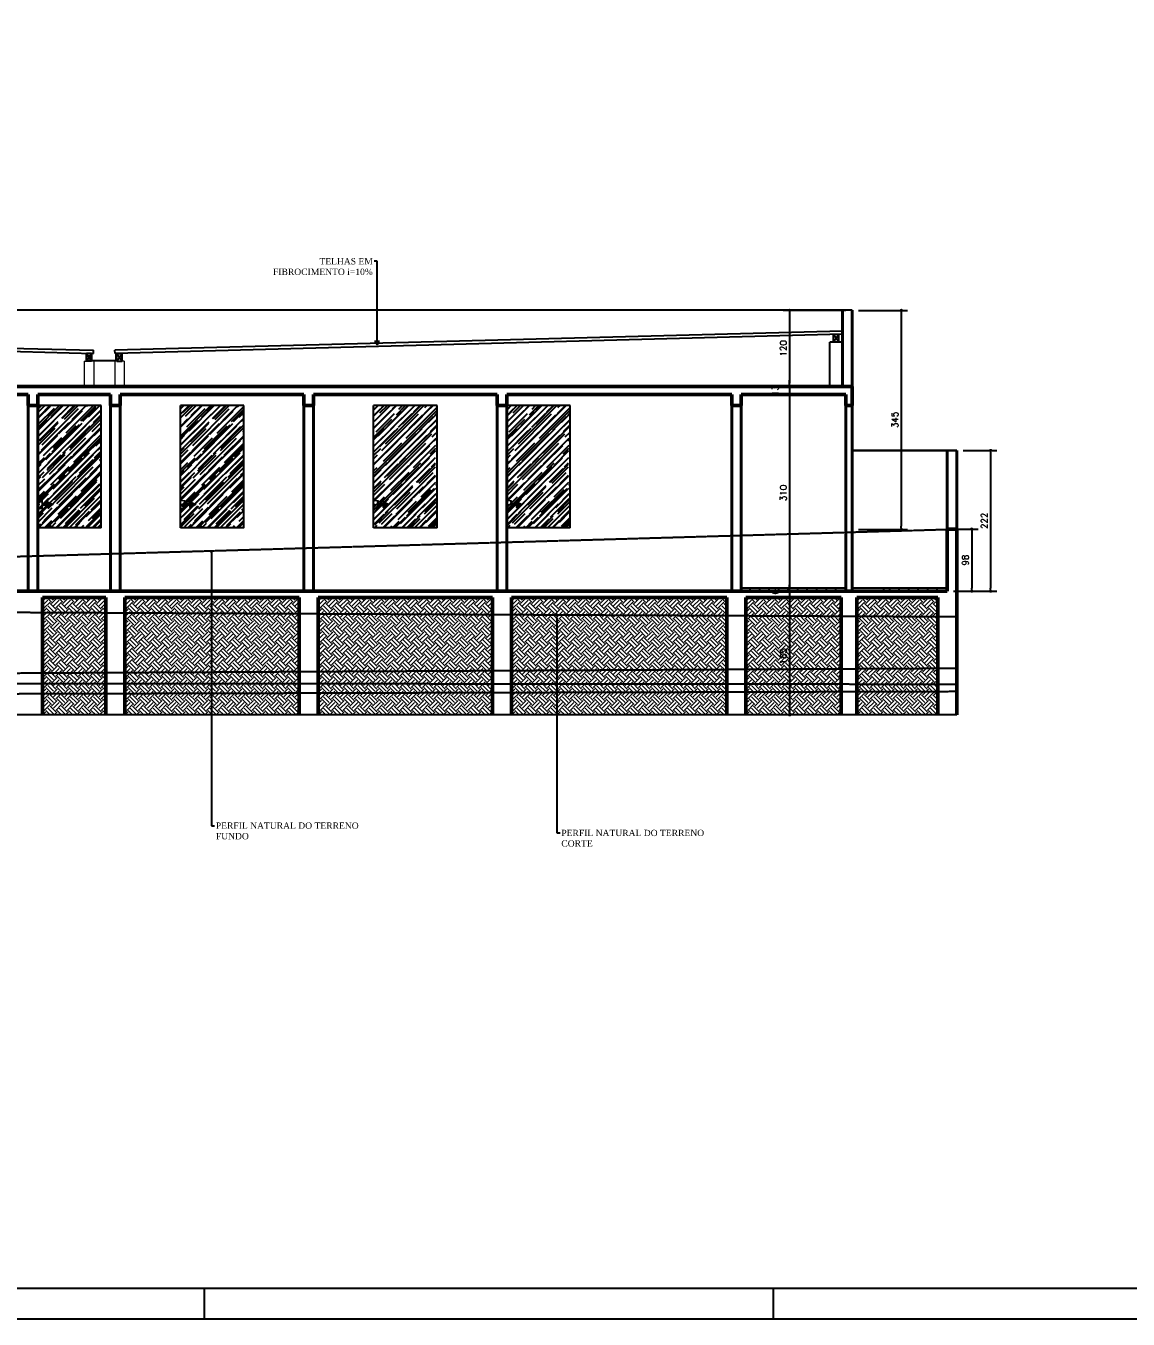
# Model space of a CAD drawing. Header units: inches. Extents: x 580771 to 691655, y 7719261 to 7829530.
# Drawn here: x 687650 to 689389, y 7724421 to 7726461 of the extents above; entities that cross this region are included whole.
import ezdxf
from ezdxf import colors
from ezdxf.entities.mleader import LeaderData, LeaderLine
from ezdxf.math import Vec2, Vec3

# ---------------------------------------------------------------- set-up
doc = ezdxf.new("R2010")
doc.units = ezdxf.units.IN
doc.header["$MEASUREMENT"] = 0
doc.header["$PDMODE"] = 2
doc.linetypes.add('HIDDEN', pattern=[0.375, 0.25, -0.125])
for name, color, linetype, lineweight in [('COTAS', 7, 'Continuous', 0), ('Fachadas - Varanda', 3, 'Continuous', 30), ('Hachura', 1, 'Continuous', 9), ('Parede Baixa', 5, 'Continuous', 50), ('Parede Corte', 4, 'Continuous', 40), ('Perfil Natural-1', 241, 'HIDDEN', 25), ('Perfil Natural-2', 40, 'HIDDEN', 25), ('Perfil Natural-4', 150, 'HIDDEN', 25), ('Pilares Sub-solo', 7, 'Continuous', 70), ('Pisos Externos', 15, 'Continuous', 9), ('Portas - Janelas', 2, 'Continuous', 20)]:
    doc.layers.add(name, color=color, linetype=linetype, lineweight=lineweight)
for name, color, linetype in [('Fechamento Varanda', 3, 'Continuous'), ('Grama', 84, 'Continuous'), ('NIVEL', 2, 'Continuous'), ('P02', 2, 'Continuous'), ('Piso', 55, 'Continuous'), ('Piso Lay-out', 19, 'Continuous'), ('Portas-Cotas', 2, 'Continuous'), ('Projeção Janela - Viga', 1, 'HIDDEN'), ('Projeção perfil', 74, 'HIDDEN')]:
    doc.layers.add(name, color=color, linetype=linetype)
doc.styles.add('R80E50', font='romans.shx', dxfattribs={"height": 10})
doc.styles.add('Valéria', font='romantic.ttf', dxfattribs={"height": 10})
doc.dimstyles.new('ARQ50', dxfattribs={"dimscale": 50, "dimtxt": 10, "dimasz": 0.1, "dimexe": 0.2, "dimexo": 0.2, "dimgap": 0.1, "dimtad": 1, "dimdec": 0, "dimzin": 12, "dimdsep": 46, "dimtxsty": 'R80E50', "dimblk1": 'DOT', "dimblk2": 'DOT', "dimsah": 1, "dimcen": 0.4, "dimclrd": 15, "dimclre": 15, "dimclrt": 3, "dimadec": 0, "dimazin": 0, "dimtfac": 1, "dimtdec": 0, "dimtmove": 2, "dimatfit": 3, "dimldrblk": 'DOT', "dimfxl": 0.2, "dimtolj": 1, "dimtzin": 12, "dimarcsym": 0})

# ---------------------------------------------------------------- blocks, each defined once
blk = doc.blocks.new('A0')
at = {"color": 0}
blk.add_lwpolyline([(2.5, 1), (2.5, 83.1), (117.9, 83.1), (117.9, 1)], close=True, dxfattribs=at)
at = {"layer": 'P02'}
blk.add_lwpolyline([(0, 0), (0, 84.1), (118.9, 84.1), (118.9, 0)], close=True, dxfattribs=at)
for points in [[(44.9, 1), (44.9, 0)], [(63.4, 1), (63.4, 0)]]:
    blk.add_lwpolyline(points, dxfattribs=at)
blk = doc.blocks.new('_DOT')
at = {"color": 0, "linetype": 'ByBlock'}
blk.add_line((-0.5, 0), (-1, 0), dxfattribs=at)
at = {"color": 0, "linetype": 'ByBlock', "const_width": 0.5}
blk.add_lwpolyline([(-0.25, 0, 1), (0.25, 0, 1)], format="xyb", close=True, dxfattribs=at)
blk = doc.blocks.new('*D234')
at = {"layer": 'Defpoints', "color": 0, "transparency": 16777216}
for p in [(689118.7, 7725791.6), (689118.7, 7725569.6), (689172.1, 7725569.6)]:
    blk.add_point(p, dxfattribs=at)
at = {"layer": 'NIVEL', "color": 15, "lineweight": -2, "transparency": 16777216}
for p, q in [((689128.7, 7725791.6), (689182.1, 7725791.6)), ((689172.1, 7725786.6), (689172.1, 7725574.6)), ((689128.7, 7725569.6), (689182.1, 7725569.6))]:
    blk.add_line(p, q, dxfattribs=at)
at = {"layer": 'NIVEL', "color": 15, "lineweight": -2, "transparency": 16777216, "xscale": 5, "yscale": 5, "zscale": 5}
for p, rotation in [((689172.1, 7725791.6), 90), ((689172.1, 7725569.6), 270)]:
    blk.add_blockref('_DOT', p, dxfattribs=dict(at, rotation=rotation))
at = {"layer": 'NIVEL', "color": 3, "transparency": 16777216, "insert": (689162.1, 7725680.6), "char_height": 10, "attachment_point": 5, "rotation": 90, "style": 'R80E50'}
blk.add_mtext('\\A1;222', dxfattribs=at)
blk = doc.blocks.new('*D235')
at = {"layer": 'Defpoints', "color": 0, "transparency": 16777216}
for p in [(689103.7, 7725667.6), (689103.7, 7725569.6), (689142.4, 7725569.6)]:
    blk.add_point(p, dxfattribs=at)
at = {"layer": 'NIVEL', "color": 15, "lineweight": -2, "transparency": 16777216}
for p, q in [((689113.7, 7725667.6), (689152.4, 7725667.6)), ((689142.4, 7725662.6), (689142.4, 7725574.6)), ((689113.7, 7725569.6), (689152.4, 7725569.6))]:
    blk.add_line(p, q, dxfattribs=at)
at = {"layer": 'NIVEL', "color": 15, "lineweight": -2, "transparency": 16777216, "xscale": 5, "yscale": 5, "zscale": 5}
for p, rotation in [((689142.4, 7725667.6), 90), ((689142.4, 7725569.6), 270)]:
    blk.add_blockref('_DOT', p, dxfattribs=dict(at, rotation=rotation))
at = {"layer": 'NIVEL', "color": 3, "transparency": 16777216, "insert": (689132.4, 7725618.6), "char_height": 10, "attachment_point": 5, "rotation": 90, "style": 'R80E50'}
blk.add_mtext('\\A1;98', dxfattribs=at)
blk = doc.blocks.new('*D239')
at = {"layer": 'Defpoints', "color": 0, "transparency": 16777216}
for p in [(688953.7, 7726012.6), (688953.7, 7725667.2), (689031.2, 7725667.2)]:
    blk.add_point(p, dxfattribs=at)
at = {"layer": 'NIVEL', "color": 15, "lineweight": -2, "transparency": 16777216}
for p, q in [((688963.7, 7726012.6), (689041.2, 7726012.6)), ((689031.2, 7726007.6), (689031.2, 7725672.2)), ((688963.7, 7725667.2), (689041.2, 7725667.2))]:
    blk.add_line(p, q, dxfattribs=at)
at = {"layer": 'NIVEL', "color": 15, "lineweight": -2, "transparency": 16777216, "xscale": 5, "yscale": 5, "zscale": 5}
for p, rotation in [((689031.2, 7726012.6), 90), ((689031.2, 7725667.2), 270)]:
    blk.add_blockref('_DOT', p, dxfattribs=dict(at, rotation=rotation))
at = {"layer": 'NIVEL', "color": 3, "transparency": 16777216, "insert": (689021.2, 7725839.9), "char_height": 10, "attachment_point": 5, "rotation": 90, "style": 'R80E50'}
blk.add_mtext('\\A1;345', dxfattribs=at)
blk = doc.blocks.new('*D240')
at = {"layer": 'Defpoints', "color": 0, "transparency": 16777216}
for p in [(688953.7, 7726012.6), (688855, 7725892.6), (688953.7, 7725892.6)]:
    blk.add_point(p, dxfattribs=at)
at = {"layer": 'NIVEL', "color": 15, "lineweight": -2, "transparency": 16777216}
for p, q in [((688943.7, 7726012.6), (688845, 7726012.6)), ((688855, 7726007.6), (688855, 7725897.6)), ((688943.7, 7725892.6), (688845, 7725892.6))]:
    blk.add_line(p, q, dxfattribs=at)
at = {"layer": 'NIVEL', "color": 15, "lineweight": -2, "transparency": 16777216, "xscale": 5, "yscale": 5, "zscale": 5}
for p, rotation in [((688855, 7726012.6), 90), ((688855, 7725892.6), 270)]:
    blk.add_blockref('_DOT', p, dxfattribs=dict(at, rotation=rotation))
at = {"layer": 'NIVEL', "color": 3, "transparency": 16777216, "insert": (688845, 7725952.6), "char_height": 10, "attachment_point": 5, "rotation": 90, "style": 'R80E50'}
blk.add_mtext('\\A1;120', dxfattribs=at)
blk = doc.blocks.new('*D241')
at = {"layer": 'Defpoints', "color": 0, "transparency": 16777216}
for p in [(688855, 7725879.6), (688943.7, 7725879.6), (688953.7, 7725892.6)]:
    blk.add_point(p, dxfattribs=at)
at = {"layer": 'NIVEL', "color": 15, "lineweight": -2, "transparency": 16777216}
for p, q in [((688855, 7725897.6), (688855, 7725902.6)), ((688943.7, 7725892.6), (688845, 7725892.6)), ((688933.7, 7725879.6), (688845, 7725879.6)), ((688855, 7725892.6), (688855, 7725879.6)), ((688855, 7725874.6), (688855, 7725869.6))]:
    blk.add_line(p, q, dxfattribs=at)
at = {"layer": 'NIVEL', "color": 15, "lineweight": -2, "transparency": 16777216, "xscale": 5, "yscale": 5, "zscale": 5}
for p, rotation in [((688855, 7725892.6), 270), ((688855, 7725879.6), 90)]:
    blk.add_blockref('_DOT', p, dxfattribs=dict(at, rotation=rotation))
at = {"layer": 'NIVEL', "color": 3, "transparency": 16777216, "insert": (688832.5, 7725886.1), "char_height": 10, "attachment_point": 5, "rotation": 90, "style": 'R80E50'}
blk.add_mtext('\\A1;13', dxfattribs=at)
blk = doc.blocks.new('*D242')
at = {"layer": 'Defpoints', "color": 0, "transparency": 16777216}
for p in [(688943.7, 7725879.6), (688855, 7725569.6), (688943.7, 7725569.6)]:
    blk.add_point(p, dxfattribs=at)
at = {"layer": 'NIVEL', "color": 15, "lineweight": -2, "transparency": 16777216}
for p, q in [((688933.7, 7725879.6), (688845, 7725879.6)), ((688855, 7725874.6), (688855, 7725574.6)), ((688933.7, 7725569.6), (688845, 7725569.6))]:
    blk.add_line(p, q, dxfattribs=at)
at = {"layer": 'NIVEL', "color": 15, "lineweight": -2, "transparency": 16777216, "xscale": 5, "yscale": 5, "zscale": 5}
for p, rotation in [((688855, 7725879.6), 90), ((688855, 7725569.6), 270)]:
    blk.add_blockref('_DOT', p, dxfattribs=dict(at, rotation=rotation))
at = {"layer": 'NIVEL', "color": 3, "transparency": 16777216, "insert": (688845, 7725724.6), "char_height": 10, "attachment_point": 5, "rotation": 90, "style": 'R80E50'}
blk.add_mtext('\\A1;310', dxfattribs=at)
blk = doc.blocks.new('*D243')
at = {"layer": 'Defpoints', "color": 0, "transparency": 16777216}
for p in [(688943.7, 7725569.6), (688855, 7725559.6), (688936.2, 7725559.6)]:
    blk.add_point(p, dxfattribs=at)
at = {"layer": 'NIVEL', "color": 15, "lineweight": -2, "transparency": 16777216}
for p, q in [((688933.7, 7725569.6), (688845, 7725569.6)), ((688855, 7725574.6), (688855, 7725579.6)), ((688855, 7725569.6), (688855, 7725559.6)), ((688926.2, 7725559.6), (688845, 7725559.6)), ((688855, 7725554.6), (688855, 7725549.6))]:
    blk.add_line(p, q, dxfattribs=at)
at = {"layer": 'NIVEL', "color": 15, "lineweight": -2, "transparency": 16777216, "xscale": 5, "yscale": 5, "zscale": 5}
for p, rotation in [((688855, 7725569.6), 270), ((688855, 7725559.6), 90)]:
    blk.add_blockref('_DOT', p, dxfattribs=dict(at, rotation=rotation))
at = {"layer": 'NIVEL', "color": 3, "transparency": 16777216, "insert": (688832.5, 7725564.6), "char_height": 10, "attachment_point": 5, "rotation": 90, "style": 'R80E50'}
blk.add_mtext('\\A1;10', dxfattribs=at)
blk = doc.blocks.new('*D244')
at = {"layer": 'Defpoints', "color": 0, "transparency": 16777216}
for p in [(688936.2, 7725559.6), (688855, 7725374.6), (688936.2, 7725374.6)]:
    blk.add_point(p, dxfattribs=at)
at = {"layer": 'NIVEL', "color": 15, "lineweight": -2, "transparency": 16777216}
for p, q in [((688926.2, 7725559.6), (688845, 7725559.6)), ((688855, 7725554.6), (688855, 7725379.6)), ((688926.2, 7725374.6), (688845, 7725374.6))]:
    blk.add_line(p, q, dxfattribs=at)
at = {"layer": 'NIVEL', "color": 15, "lineweight": -2, "transparency": 16777216, "xscale": 5, "yscale": 5, "zscale": 5}
for p, rotation in [((688855, 7725559.6), 90), ((688855, 7725374.6), 270)]:
    blk.add_blockref('_DOT', p, dxfattribs=dict(at, rotation=rotation))
at = {"layer": 'NIVEL', "color": 3, "transparency": 16777216, "insert": (688845, 7725467.1), "char_height": 10, "attachment_point": 5, "rotation": 90, "style": 'R80E50'}
blk.add_mtext('\\A1;185', dxfattribs=at)

msp = doc.modelspace()

# ---------------------------------------------------------------- hatches: boundary and pattern name
h = msp.add_hatch()
h.set_pattern_fill('GRASS2', color=74, scale=15, pattern_type=2)
h.set_pattern_definition([(360, (604629.414, 7718916.77), (15, 15), [2.25, -0.45, 0.6, -0.45, 2.25, -9]), (360, (604628.664, 7718917.22), (15, 15), [1.5, -1.125, 2.25, -1.125, 1.5, -7.5]), (360, (604633.914, 7718923.22), (15, 15), [1.875, -0.75, 1.875, -10.5]), (360, (604626.414, 7718926.22), (15, 15), [0.75, -1.5, 0.75, -12]), (90, (604627.914, 7718926.22), (-15, 15), [1.35, -13.65]), (90, (604632.414, 7718917.22), (-15, 15), [1.5, -13.5]), (90, (604636.164, 7718923.22), (-15, 15), [1.5, -13.5]), (45, (604634.364, 7718917.07), (2e-14, 15), [1.5, -19.7132034]), (135, (604630.464, 7718917.07), (-15, 2e-14), [1.5, -19.7132034]), (63.434949, (604633.9136, 7718917.1446), (8e-10, 15), [1.5, -32.0410197]), (75.9637565, (604633.1636, 7718917.2196), (5e-10, 15), [1.5, -60.3465844]), (75.9637565, (604636.9136, 7718923.2196), (5e-10, 15), [1.2, -60.6465844]), (75.9637565, (604628.2136, 7718926.2196), (5e-10, 15), [1.05, -60.7965844]), (104.0362435, (604631.6636, 7718917.2196), (-5e-10, 15), [1.5, -60.3465844]), (104.0362435, (604635.4136, 7718923.2196), (-5e-10, 15), [1.2, -60.6465844]), (104.0362435, (604627.6136, 7718926.2196), (-5e-10, 15), [1.05, -60.7965844]), (116.565051, (604630.9136, 7718917.1446), (-6e-09, 15), [1.5, -32.041002])])
h.paths.add_polyline_path([(688856.41, 7725751.765), (688862.276, 7725753.538)])
h.paths.add_polyline_path([(688778.658, 7725569.638), (688943.658, 7725569.638), (688943.658, 7725574.638), (688778.658, 7725574.638)])
h = msp.add_hatch()
h.set_pattern_fill('GRASS2', color=74, scale=15, pattern_type=2)
h.set_pattern_definition([(360, (604804.414, 7718916.77), (15, 15), [2.25, -0.45, 0.6, -0.45, 2.25, -9]), (360, (604803.664, 7718917.22), (15, 15), [1.5, -1.125, 2.25, -1.125, 1.5, -7.5]), (360, (604808.914, 7718923.22), (15, 15), [1.875, -0.75, 1.875, -10.5]), (360, (604801.414, 7718926.22), (15, 15), [0.75, -1.5, 0.75, -12]), (90, (604802.914, 7718926.22), (-15, 15), [1.35, -13.65]), (90, (604807.414, 7718917.22), (-15, 15), [1.5, -13.5]), (90, (604811.164, 7718923.22), (-15, 15), [1.5, -13.5]), (45, (604809.364, 7718917.07), (2e-14, 15), [1.5, -19.7132034]), (135, (604805.464, 7718917.07), (-15, 2e-14), [1.5, -19.7132034]), (63.434949, (604808.9136, 7718917.1446), (8e-10, 15), [1.5, -32.0410197]), (75.9637565, (604808.1636, 7718917.2196), (5e-10, 15), [1.5, -60.3465844]), (75.9637565, (604811.9136, 7718923.2196), (5e-10, 15), [1.2, -60.6465844]), (75.9637565, (604803.2136, 7718926.2196), (5e-10, 15), [1.05, -60.7965844]), (104.0362435, (604806.6636, 7718917.2196), (-5e-10, 15), [1.5, -60.3465844]), (104.0362435, (604810.4136, 7718923.2196), (-5e-10, 15), [1.2, -60.6465844]), (104.0362435, (604802.6136, 7718926.2196), (-5e-10, 15), [1.05, -60.7965844]), (116.565051, (604805.9136, 7718917.1446), (-6e-09, 15), [1.5, -32.041002])])
h.paths.add_polyline_path([(689031.41, 7725751.765), (689037.276, 7725753.538)])
h.paths.add_polyline_path([(689003.658, 7725569.638), (689103.658, 7725569.638), (689103.658, 7725574.638), (689003.658, 7725574.638)])
at = {"layer": 'Grama', "transparency": 33554559}
h = msp.add_hatch(dxfattribs=at)
h.set_pattern_fill('AR-RROOF', color=33, scale=0.4, angle=45)
h.set_pattern_definition([(45, (704273.186, 7715132.316), (8.621046, 22.9894557), [152.4, -20.32, 50.8, -10.16]), (45, (704279.148, 7715145.463), (-16.739197, 2.370788), [30.48, -3.3528, 60.96, -7.62]), (45, (704270.671, 7715142.0144), (32.5444482, 42.1712827), [81.28, -14.224, 40.64, -10.16])])
h.paths.add_polyline_path([(687681.135, 7725775.08), (687678.517, 7725769.651), (687678.517, 7725773.73), (687676.48, 7725770.34), (687676.48, 7725771.492), (687679.098, 7725773.331), (687679.098, 7725777.411)], flags=16)
h.paths.add_polyline_path([(687768.658, 7725862.638), (687696.664, 7725861.748), (687668.658, 7725669.638), (687768.658, 7725669.638)])
h.paths.add_polyline_path([(687669.399, 7725812.587), (687668.658, 7725669.638), (687696.664, 7725861.748), (687669.399, 7725861.748)], flags=17)
h = msp.add_hatch(dxfattribs=at)
h.set_pattern_fill('AR-RROOF', color=33, scale=0.4, angle=45)
h.set_pattern_definition([(45, (704511.042, 7715131.601), (8.621046, 22.9894557), [152.4, -20.32, 50.8, -10.16]), (45, (704517.005, 7715144.748), (-16.739197, 2.370788), [30.48, -3.3528, 60.96, -7.62]), (45, (704508.528, 7715141.2996), (32.5444482, 42.1712827), [81.28, -14.224, 40.64, -10.16])])
h.paths.add_polyline_path([(687903.071, 7725774.928), (687906.823, 7725771.31), (687906.823, 7725775.39), (687904.75, 7725774.352), (687904.75, 7725775.504), (687906.922, 7725775.354), (687906.922, 7725779.434)], flags=16)
h.paths.add_polyline_path([(687894.189, 7725807.172), (687893.658, 7725669.638), (687934.521, 7725862.231), (687894.189, 7725862.231)], flags=17)
h.paths.add_polyline_path([(687893.658, 7725669.638), (687993.658, 7725669.638), (687993.658, 7725862.638), (687934.521, 7725862.231)])
h = msp.add_hatch(dxfattribs=at)
h.set_pattern_fill('AR-RROOF', color=33, scale=0.4, angle=45)
h.set_pattern_definition([(45, (704832.854, 7715031.455), (8.621046, 22.9894557), [152.4, -20.32, 50.8, -10.16]), (45, (704838.817, 7715044.602), (-16.739197, 2.370788), [30.48, -3.3528, 60.96, -7.62]), (45, (704830.34, 7715041.154), (32.5444482, 42.1712827), [81.28, -14.224, 40.64, -10.16])])
h.paths.add_polyline_path([(688213.058, 7725674.294), (688204.994, 7725669.638), (688204.994, 7725673.718), (688198.658, 7725673.718), (688198.658, 7725674.87), (688204.994, 7725674.87), (688204.994, 7725678.949)])
h.paths.add_polyline_path([(688198.658, 7725669.638), (688298.658, 7725669.638), (688298.658, 7725862.638), (688198.658, 7725862.638)])
h.paths.add_polyline_path([(688298.658, 7725669.638), (688298.658, 7725669.638), (688296.004, 7725762.085), (688298.658, 7725862.638)])
h = msp.add_hatch(dxfattribs=at)
h.set_pattern_fill('AR-RROOF', color=33, scale=0.4, angle=45)
h.set_pattern_definition([(45, (705042.854, 7715031.455), (8.621046, 22.9894557), [152.4, -20.32, 50.8, -10.16]), (45, (705048.817, 7715044.602), (-16.739197, 2.370788), [30.48, -3.3528, 60.96, -7.62]), (45, (705040.34, 7715041.154), (32.5444482, 42.1712827), [81.28, -14.224, 40.64, -10.16])])
h.paths.add_polyline_path([(688423.058, 7725674.294), (688414.994, 7725669.638), (688414.994, 7725673.718), (688408.658, 7725673.718), (688408.658, 7725674.87), (688414.994, 7725674.87), (688414.994, 7725678.949)])
h.paths.add_polyline_path([(688408.658, 7725669.638), (688507.874, 7725669.638), (688508.658, 7725862.638), (688408.658, 7725862.638)])
h.paths.add_polyline_path([(688507.874, 7725669.638), (688508.658, 7725669.638), (688506.004, 7725762.085), (688508.658, 7725862.638)])
at = {"layer": 'Hachura'}
h = msp.add_hatch(dxfattribs=at)
h.set_pattern_fill('EARTH', color=256, scale=2, angle=45)
h.set_pattern_definition([(45, (713649.93, 7714030.63), (2e-15, 17.960512), [12.7, -12.7]), (45, (713646.562, 7714033.998), (2e-15, 17.960512), [12.7, -12.7]), (45, (713643.194, 7714037.365), (2e-15, 17.960512), [12.7, -12.7]), (135, (713643.194, 7714039.61), (-17.960512, 2e-15), [12.7, -12.7]), (135, (713646.562, 7714042.978), (-17.960512, 2e-15), [12.7, -12.7]), (135, (713649.93, 7714046.346), (-17.960512, 2e-15), [12.7, -12.7])])
h.paths.add_polyline_path([(687776.158, 7725559.638), (687776.158, 7725374.638), (687676.158, 7725374.638), (687676.158, 7725559.638)])
h = msp.add_hatch(dxfattribs=at)
h.set_pattern_fill('EARTH', color=256, scale=2, angle=45)
h.set_pattern_definition([(45, (713779.93, 7714030.63), (2e-15, 17.960512), [12.7, -12.7]), (45, (713776.562, 7714033.998), (2e-15, 17.960512), [12.7, -12.7]), (45, (713773.194, 7714037.365), (2e-15, 17.960512), [12.7, -12.7]), (135, (713773.194, 7714039.61), (-17.960512, 2e-15), [12.7, -12.7]), (135, (713776.562, 7714042.978), (-17.960512, 2e-15), [12.7, -12.7]), (135, (713779.93, 7714046.346), (-17.960512, 2e-15), [12.7, -12.7])])
h.paths.add_polyline_path([(688081.158, 7725559.638), (688081.158, 7725374.638), (687806.158, 7725374.638), (687806.158, 7725559.638)])
h = msp.add_hatch(dxfattribs=at)
h.set_pattern_fill('EARTH', color=256, scale=2, angle=45)
h.set_pattern_definition([(45, (714084.93, 7714030.63), (2e-15, 17.960512), [12.7, -12.7]), (45, (714081.562, 7714033.998), (2e-15, 17.960512), [12.7, -12.7]), (45, (714078.194, 7714037.365), (2e-15, 17.960512), [12.7, -12.7]), (135, (714078.194, 7714039.61), (-17.960512, 2e-15), [12.7, -12.7]), (135, (714081.562, 7714042.978), (-17.960512, 2e-15), [12.7, -12.7]), (135, (714084.93, 7714046.346), (-17.960512, 2e-15), [12.7, -12.7])])
h.paths.add_polyline_path([(688386.158, 7725559.638), (688386.158, 7725374.638), (688111.158, 7725374.638), (688111.158, 7725559.638)])
h = msp.add_hatch(dxfattribs=at)
h.set_pattern_fill('EARTH', color=256, scale=2, angle=45)
h.set_pattern_definition([(45, (714389.93, 7714030.63), (2e-15, 17.960512), [12.7, -12.7]), (45, (714386.562, 7714033.998), (2e-15, 17.960512), [12.7, -12.7]), (45, (714383.194, 7714037.365), (2e-15, 17.960512), [12.7, -12.7]), (135, (714383.194, 7714039.61), (-17.960512, 2e-15), [12.7, -12.7]), (135, (714386.562, 7714042.978), (-17.960512, 2e-15), [12.7, -12.7]), (135, (714389.93, 7714046.346), (-17.960512, 2e-15), [12.7, -12.7])])
h.paths.add_polyline_path([(688756.158, 7725559.638), (688756.158, 7725374.638), (688416.158, 7725374.638), (688416.158, 7725559.638)])
h = msp.add_hatch(dxfattribs=at)
h.set_pattern_fill('EARTH', color=256, scale=2, angle=45)
h.set_pattern_definition([(45, (714759.93, 7714030.63), (2e-15, 17.960512), [12.7, -12.7]), (45, (714756.562, 7714033.998), (2e-15, 17.960512), [12.7, -12.7]), (45, (714753.194, 7714037.365), (2e-15, 17.960512), [12.7, -12.7]), (135, (714753.194, 7714039.61), (-17.960512, 2e-15), [12.7, -12.7]), (135, (714756.562, 7714042.978), (-17.960512, 2e-15), [12.7, -12.7]), (135, (714759.93, 7714046.346), (-17.960512, 2e-15), [12.7, -12.7])])
h.paths.add_polyline_path([(688936.158, 7725559.638), (688936.158, 7725374.638), (688786.158, 7725374.638), (688786.158, 7725559.638)])
h = msp.add_hatch(dxfattribs=at)
h.set_pattern_fill('EARTH', color=256, scale=2, angle=45)
h.set_pattern_definition([(45, (714934.93, 7714030.63), (2e-15, 17.960512), [12.7, -12.7]), (45, (714931.562, 7714033.998), (2e-15, 17.960512), [12.7, -12.7]), (45, (714928.194, 7714037.365), (2e-15, 17.960512), [12.7, -12.7]), (135, (714928.194, 7714039.61), (-17.960512, 2e-15), [12.7, -12.7]), (135, (714931.562, 7714042.978), (-17.960512, 2e-15), [12.7, -12.7]), (135, (714934.93, 7714046.346), (-17.960512, 2e-15), [12.7, -12.7])])
h.paths.add_polyline_path([(689088.658, 7725559.638), (689088.658, 7725374.638), (688961.158, 7725374.638), (688961.158, 7725559.638)])

# ---------------------------------------------------------------- linework, layer by layer
at = {"color": 74}
for p, q in [((688943.658, 7725574.638), (688778.658, 7725574.638)), ((689103.658, 7725574.638), (689003.658, 7725574.638))]:
    msp.add_line(p, q, dxfattribs=at)
for p, q in [((689003.658, 7725574.638), (688953.658, 7725574.638)), ((689003.658, 7725569.638), (689003.658, 7725574.638))]:
    msp.add_line(p, q)
at = {"layer": 'Fachadas - Varanda'}
msp.add_line((689118.658, 7725791.638), (688953.658, 7725791.638), dxfattribs=at)
at = {"layer": 'Fechamento Varanda'}
for p, q in [((688932.385, 7725974.638), (688924.385, 7725974.638)), ((688924.385, 7725962.638), (688924.385, 7725974.638)), ((688932.385, 7725962.638), (688924.385, 7725962.638)), ((688932.385, 7725962.638), (688932.385, 7725974.638)), ((687753.658, 7725944.638), (687745.658, 7725944.638)), ((687745.658, 7725932.638), (687745.658, 7725944.638)), ((687753.658, 7725932.638), (687753.658, 7725944.638)), ((687793.658, 7725944.638), (687801.658, 7725944.638)), ((687793.658, 7725932.638), (687793.658, 7725944.638)), ((687801.658, 7725932.638), (687801.658, 7725944.638)), ((687753.658, 7725932.638), (687745.658, 7725932.638)), ((687793.658, 7725932.638), (687801.658, 7725932.638))]:
    msp.add_line(p, q, dxfattribs=at)
at = {"layer": 'NIVEL'}
for p, q in [((688953.658, 7726012.638), (686593.658, 7726012.638)), ((686608.658, 7725980), (687756.788, 7725949.536)), ((688938.658, 7725980.019), (687790.533, 7725949.536)), ((686608.658, 7725974.999), (687756.655, 7725944.538)), ((688938.658, 7725975.017), (687790.666, 7725944.538)), ((688918.658, 7725892.638), (688918.658, 7725962.638)), ((688938.658, 7725962.638), (688918.658, 7725962.638)), ((687756.655, 7725944.538), (687756.788, 7725949.536)), ((687790.666, 7725944.538), (687790.533, 7725949.536)), ((687768.658, 7725862.638), (687668.658, 7725862.638)), ((687768.658, 7725669.638), (687768.658, 7725862.638)), ((687893.658, 7725669.638), (687893.658, 7725862.638)), ((687993.658, 7725862.638), (687893.658, 7725862.638)), ((687993.658, 7725862.638), (687893.658, 7725862.638)), ((687993.658, 7725669.638), (687993.658, 7725862.638)), ((688198.658, 7725669.638), (688198.658, 7725862.638)), ((688298.658, 7725862.638), (688198.658, 7725862.638)), ((688298.658, 7725862.638), (688198.658, 7725862.638)), ((688298.658, 7725669.638), (688298.658, 7725862.638)), ((688508.658, 7725862.638), (688408.658, 7725862.638)), ((688508.658, 7725669.638), (688508.658, 7725862.638)), ((687768.658, 7725669.638), (687668.658, 7725669.638)), ((687993.658, 7725669.638), (687893.658, 7725669.638)), ((688298.658, 7725669.638), (688198.658, 7725669.638)), ((688508.658, 7725669.638), (688408.658, 7725669.638)), ((689118.658, 7725374.638), (686120.658, 7725374.638))]:
    msp.add_line(p, q, dxfattribs=at)
at = {"layer": 'Parede Baixa'}
for p, q in [((688953.658, 7725892.638), (686593.658, 7725892.638)), ((687653.658, 7725879.638), (687158.658, 7725879.638)), ((687653.658, 7725862.638), (687653.658, 7725879.638)), ((687783.658, 7725879.638), (687668.658, 7725879.638)), ((687668.658, 7725862.638), (687668.658, 7725879.638)), ((687783.658, 7725862.638), (687783.658, 7725879.638)), ((688088.658, 7725879.638), (687798.658, 7725879.638)), ((687798.658, 7725862.638), (687798.658, 7725879.638)), ((688088.658, 7725862.638), (688088.658, 7725879.638)), ((688393.658, 7725879.638), (688103.658, 7725879.638)), ((688103.658, 7725862.638), (688103.658, 7725879.638)), ((688393.658, 7725862.638), (688393.658, 7725879.638)), ((688763.658, 7725879.638), (688408.658, 7725879.638)), ((688408.658, 7725862.638), (688408.658, 7725879.638)), ((688763.658, 7725862.638), (688763.658, 7725879.638)), ((688943.658, 7725879.638), (688778.658, 7725879.638)), ((688778.658, 7725862.638), (688778.658, 7725879.638)), ((688943.658, 7725862.638), (688943.658, 7725879.638)), ((688953.658, 7725862.638), (688953.658, 7725892.638)), ((687668.658, 7725862.638), (687653.658, 7725862.638)), ((687798.658, 7725862.638), (687783.658, 7725862.638)), ((688103.658, 7725862.638), (688088.658, 7725862.638)), ((688408.658, 7725862.638), (688393.658, 7725862.638)), ((688778.658, 7725862.638), (688763.658, 7725862.638)), ((688953.658, 7725862.638), (688943.658, 7725862.638)), ((689118.658, 7725667.638), (689103.658, 7725667.638)), ((689103.658, 7725569.638), (689103.658, 7725667.638)), ((689118.658, 7725374.638), (689118.658, 7725667.638)), ((689103.658, 7725569.638), (686593.658, 7725569.638)), ((687676.158, 7725374.638), (687676.158, 7725559.638)), ((687776.158, 7725559.638), (687676.158, 7725559.638)), ((687776.158, 7725374.638), (687776.158, 7725559.638)), ((687806.158, 7725374.638), (687806.158, 7725559.638)), ((688081.158, 7725559.638), (687806.158, 7725559.638)), ((688081.158, 7725374.638), (688081.158, 7725559.638)), ((688111.158, 7725374.638), (688111.158, 7725559.638)), ((688386.158, 7725559.638), (688111.158, 7725559.638)), ((688386.158, 7725374.638), (688386.158, 7725559.638)), ((688416.158, 7725374.638), (688416.158, 7725559.638)), ((688756.158, 7725559.638), (688416.158, 7725559.638)), ((688756.158, 7725374.638), (688756.158, 7725559.638)), ((688786.158, 7725374.638), (688786.158, 7725559.638)), ((688936.158, 7725559.638), (688786.158, 7725559.638)), ((688936.158, 7725374.638), (688936.158, 7725559.638)), ((689088.658, 7725559.638), (688961.158, 7725559.638)), ((688961.158, 7725374.638), (688961.158, 7725559.638)), ((689088.658, 7725374.638), (689088.658, 7725559.638))]:
    msp.add_line(p, q, dxfattribs=at)
at = {"layer": 'Parede Corte'}
for p, q in [((688938.658, 7725892.638), (688938.658, 7726012.638)), ((688953.658, 7725892.638), (688953.658, 7726012.638)), ((687653.658, 7725569.638), (687653.658, 7725862.638)), ((687668.658, 7725569.638), (687668.658, 7725862.638)), ((687783.658, 7725569.638), (687783.658, 7725862.638)), ((687798.658, 7725569.638), (687798.658, 7725862.638)), ((688088.658, 7725569.638), (688088.658, 7725862.638)), ((688103.658, 7725569.638), (688103.658, 7725862.638)), ((688393.658, 7725569.638), (688393.658, 7725862.638)), ((688408.658, 7725569.638), (688408.658, 7725862.638)), ((688763.658, 7725569.638), (688763.658, 7725862.638)), ((688778.658, 7725569.638), (688778.658, 7725862.638)), ((688943.658, 7725569.638), (688943.658, 7725862.638)), ((688953.658, 7725569.638), (688953.658, 7725862.638)), ((689103.658, 7725667.638), (689103.658, 7725791.638)), ((689118.658, 7725667.638), (689118.658, 7725791.638))]:
    msp.add_line(p, q, dxfattribs=at)
at = {"layer": 'Perfil Natural-1'}
msp.add_line((686120.658, 7725432.735), (689118.658, 7725448.248), dxfattribs=at)
at = {"layer": 'Perfil Natural-2'}
msp.add_lwpolyline([(689118.658, 7725411.188), (686120.658, 7725403.668)], dxfattribs=at)
at = {"layer": 'Perfil Natural-4'}
msp.add_lwpolyline([(689118.658, 7725422.59), (687323.917, 7725424.018), (686120.658, 7725414.63)], dxfattribs=at)
at = {"layer": 'Piso'}
for p, q in [((688932.385, 7725962.638), (688924.385, 7725974.638)), ((688932.385, 7725974.638), (688924.385, 7725962.638)), ((687753.658, 7725932.638), (687745.658, 7725944.638)), ((687753.658, 7725944.638), (687745.658, 7725932.638)), ((687793.658, 7725932.638), (687801.658, 7725944.638)), ((687793.658, 7725944.638), (687801.658, 7725932.638))]:
    msp.add_line(p, q, dxfattribs=at)
for points in [[(687677.983, 7725706.749), (687677.983, 7725705.597), (687686.623, 7725705.597), (687686.623, 7725706.749), (687677.983, 7725706.749)], [(687684.319, 7725706.749), (687684.319, 7725710.828), (687692.383, 7725706.173), (687684.319, 7725701.517), (687684.319, 7725705.597)], [(687685.471, 7725706.749), (687685.471, 7725708.833), (687690.079, 7725706.173), (687685.471, 7725703.512), (687685.471, 7725705.597)], [(687902.983, 7725706.749), (687902.983, 7725705.597), (687911.623, 7725705.597), (687911.623, 7725706.749), (687902.983, 7725706.749)], [(687902.983, 7725706.749), (687902.983, 7725705.597), (687911.623, 7725705.597), (687911.623, 7725706.749), (687902.983, 7725706.749)], [(687909.319, 7725706.749), (687909.319, 7725710.828), (687917.383, 7725706.173), (687909.319, 7725701.517), (687909.319, 7725705.597)], [(687909.319, 7725706.749), (687909.319, 7725710.828), (687917.383, 7725706.173), (687909.319, 7725701.517), (687909.319, 7725705.597)], [(687910.471, 7725706.749), (687910.471, 7725708.833), (687915.079, 7725706.173), (687910.471, 7725703.512), (687910.471, 7725705.597)], [(687910.471, 7725706.749), (687910.471, 7725708.833), (687915.079, 7725706.173), (687910.471, 7725703.512), (687910.471, 7725705.597)], [(688207.983, 7725706.749), (688207.983, 7725705.597), (688216.623, 7725705.597), (688216.623, 7725706.749), (688207.983, 7725706.749)], [(688214.319, 7725706.749), (688214.319, 7725710.828), (688222.383, 7725706.173), (688214.319, 7725701.517), (688214.319, 7725705.597)], [(688215.471, 7725706.749), (688215.471, 7725708.833), (688220.079, 7725706.173), (688215.471, 7725703.512), (688215.471, 7725705.597)], [(688417.983, 7725706.749), (688417.983, 7725705.597), (688426.623, 7725705.597), (688426.623, 7725706.749), (688417.983, 7725706.749)], [(688424.319, 7725706.749), (688424.319, 7725710.828), (688432.383, 7725706.173), (688424.319, 7725701.517), (688424.319, 7725705.597)], [(688425.471, 7725706.749), (688425.471, 7725708.833), (688430.079, 7725706.173), (688425.471, 7725703.512), (688425.471, 7725705.597)]]:
    msp.add_lwpolyline(points, dxfattribs=at)
at = {"layer": 'Pisos Externos'}
for p, q in [((687668.658, 7725712.638), (687675.813, 7725712.638)), ((687674.956, 7725712.338), (687668.658, 7725712.338)), ((687675.481, 7725706.138), (687674.956, 7725712.338)), ((687675.508, 7725712.338), (687676.033, 7725706.138)), ((687675.813, 7725712.638), (687676.364, 7725706.138)), ((687893.658, 7725712.638), (687900.813, 7725712.638)), ((687893.658, 7725712.638), (687900.813, 7725712.638)), ((687899.956, 7725712.338), (687893.658, 7725712.338)), ((687899.956, 7725712.338), (687893.658, 7725712.338)), ((687900.481, 7725706.138), (687899.956, 7725712.338)), ((687900.481, 7725706.138), (687899.956, 7725712.338)), ((687900.508, 7725712.338), (687901.033, 7725706.138)), ((687900.508, 7725712.338), (687901.033, 7725706.138)), ((687900.813, 7725712.638), (687901.364, 7725706.138)), ((687900.813, 7725712.638), (687901.364, 7725706.138)), ((688198.658, 7725712.638), (688205.813, 7725712.638)), ((688204.956, 7725712.338), (688198.658, 7725712.338)), ((688205.481, 7725706.138), (688204.956, 7725712.338)), ((688205.508, 7725712.338), (688206.033, 7725706.138)), ((688205.813, 7725712.638), (688206.364, 7725706.138)), ((688408.658, 7725712.638), (688415.813, 7725712.638)), ((688414.956, 7725712.338), (688408.658, 7725712.338)), ((688415.481, 7725706.138), (688414.956, 7725712.338)), ((688415.508, 7725712.338), (688416.033, 7725706.138)), ((688415.813, 7725712.638), (688416.364, 7725706.138)), ((687674.956, 7725699.938), (687668.658, 7725699.938)), ((687675.813, 7725699.638), (687668.658, 7725699.638)), ((687674.956, 7725699.938), (687675.481, 7725706.138)), ((687675.508, 7725699.938), (687676.033, 7725706.138)), ((687676.364, 7725706.138), (687675.813, 7725699.638)), ((687899.956, 7725699.938), (687893.658, 7725699.938)), ((687899.956, 7725699.938), (687893.658, 7725699.938)), ((687900.813, 7725699.638), (687893.658, 7725699.638)), ((687900.813, 7725699.638), (687893.658, 7725699.638)), ((687899.956, 7725699.938), (687900.481, 7725706.138)), ((687899.956, 7725699.938), (687900.481, 7725706.138)), ((687900.508, 7725699.938), (687901.033, 7725706.138)), ((687900.508, 7725699.938), (687901.033, 7725706.138)), ((687901.364, 7725706.138), (687900.813, 7725699.638)), ((687901.364, 7725706.138), (687900.813, 7725699.638)), ((688204.956, 7725699.938), (688198.658, 7725699.938)), ((688205.813, 7725699.638), (688198.658, 7725699.638)), ((688204.956, 7725699.938), (688205.481, 7725706.138)), ((688205.508, 7725699.938), (688206.033, 7725706.138)), ((688206.364, 7725706.138), (688205.813, 7725699.638)), ((688414.956, 7725699.938), (688408.658, 7725699.938)), ((688415.813, 7725699.638), (688408.658, 7725699.638)), ((688414.956, 7725699.938), (688415.481, 7725706.138)), ((688415.508, 7725699.938), (688416.033, 7725706.138)), ((688416.364, 7725706.138), (688415.813, 7725699.638))]:
    msp.add_line(p, q, dxfattribs=at)
for centre in [(687670.158, 7725706.138), (687895.158, 7725706.138), (687895.158, 7725706.138), (688200.158, 7725706.138), (688410.158, 7725706.138)]:
    msp.add_circle(centre, 1, dxfattribs=at)
at = {"layer": 'Portas - Janelas'}
for p, q in [((687754.658, 7725933.638), (687754.658, 7725944.538)), ((687792.658, 7725933.638), (687792.658, 7725944.538)), ((687742.158, 7725932.638), (687745.658, 7725932.638)), ((687742.158, 7725932.638), (687742.158, 7725892.638)), ((687793.658, 7725932.638), (687753.658, 7725932.638)), ((687792.658, 7725933.638), (687754.658, 7725933.638)), ((687757.158, 7725932.638), (687757.158, 7725892.638)), ((687790.158, 7725932.638), (687790.158, 7725892.638)), ((687805.158, 7725932.638), (687801.658, 7725932.638)), ((687805.158, 7725932.638), (687805.158, 7725892.638))]:
    msp.add_line(p, q, dxfattribs=at)
at = {"layer": 'Portas-Cotas'}
msp.add_line((687792.658, 7725933.638), (687792.658, 7725944.538), dxfattribs=at)
at = {"layer": 'Projeção Janela - Viga'}
msp.add_line((689118.658, 7725528.982), (686120.658, 7725542.89), dxfattribs=at)
at = {"layer": 'Projeção perfil'}
msp.add_lwpolyline([(686120.658, 7725559.638), (687127.363, 7725609.638), (689118.658, 7725667.638)], dxfattribs=at)

# ---------------------------------------------------------------- block references
at = {"xscale": 48.51000000000931, "yscale": 48.51000000000931, "zscale": 48.51000000000931}
msp.add_blockref('A0', (685753.267, 7724421.466), dxfattribs=at)

# ---------------------------------------------------------------- dimensions: what is measured, and where the dimension line sits
at = {"layer": 'NIVEL'}
for base, p1, p2, picture, middle in [((688854.98, 7725892.638), (688953.658, 7726012.638), (688953.658, 7725892.638), '*D240', (688844.98, 7725952.638)), ((689031.168, 7725667.201), (688953.658, 7726012.638), (688953.658, 7725667.201), '*D239', (689021.168, 7725839.92)), ((688854.98, 7725879.638), (688953.658, 7725892.638), (688943.658, 7725879.638), '*D241', (688832.48, 7725886.138)), ((688854.98, 7725569.638), (688943.658, 7725879.638), (688943.658, 7725569.638), '*D242', (688844.98, 7725724.638)), ((689172.147, 7725569.638), (689118.658, 7725791.638), (689118.658, 7725569.638), '*D234', (689162.147, 7725680.638)), ((689142.445, 7725569.638), (689103.658, 7725667.638), (689103.658, 7725569.638), '*D235', (689132.445, 7725618.638)), ((688854.98, 7725559.638), (688943.658, 7725569.638), (688936.158, 7725559.638), '*D243', (688832.48, 7725564.638)), ((688854.98, 7725374.638), (688936.158, 7725559.638), (688936.158, 7725374.638), '*D244', (688844.98, 7725467.138))]:
    dim = msp.add_linear_dim(base=base, p1=p1, p2=p2, angle=90, dimstyle='ARQ50', dxfattribs=at)
    dim.commit()
    dim.dimension.update_dxf_attribs({"geometry": picture, "text_midpoint": middle})

# ---------------------------------------------------------------- leaders
at = {"layer": 'COTAS'}
ml = msp.add_multileader_mtext('Standard', dxfattribs=at)
ml.set_content('PERFIL NATURAL DO TERRENO \\PCORTE', color=2, style='Valéria')
ml.set_leader_properties(color=15)
ml.set_arrow_properties(name='DOT')
ml.build(insert=Vec2(0, 0))
ml.multileader.update_dxf_attribs({"dogleg_length": 5, "arrow_head_size": 5})
ctx = ml.context
ctx.base_point, ctx.char_height, ctx.arrow_head_size, ctx.plane_origin = Vec3(688492.786, 7725188.247), 10, 5, Vec3(688487.786, 7725492.102)
notes = []
notes.append((ctx, [(0, (1, 1, 0), (688487.786, 7725188.247), (1, 0), 5, [(0, [(688487.659, 7725532.018)], 0, [])])]))
ctx.mtext.insert, ctx.mtext.flow_direction = Vec3(688494.786, 7725193.351), 5
at = {"layer": 'Pilares Sub-solo'}
ml = msp.add_multileader_mtext('Standard', dxfattribs=at)
ml.set_content('TELHAS EM\\PFIBROCIMENTO i=10%', color=2, style='Valéria')
ml.set_leader_properties(color=15)
ml.set_arrow_properties(name='DOT')
ml.build(insert=Vec2(0, 0))
ml.multileader.update_dxf_attribs({"dogleg_length": 5, "arrow_head_size": 5})
ctx = ml.context
ctx.base_point, ctx.char_height, ctx.arrow_head_size, ctx.plane_origin = Vec3(688042.213, 7726089.929), 10, 5, Vec3(688204.349, 7725982.346)
ctx.text_align_type = 2
notes.append((ctx, [(0, (1, 1, 0), (688204.349, 7726089.929), (-1, 0), 5, [(0, [(688204.349, 7725959.845)], 0, [])])]))
ctx.mtext.insert, ctx.mtext.alignment, ctx.mtext.flow_direction = Vec3(688197.349, 7726095.033), 3, 5
at = {"layer": 'Piso Lay-out'}
ml = msp.add_multileader_mtext('Standard', dxfattribs=at)
ml.set_content('PERFIL NATURAL DO TERRENO\\PFUNDO', color=2, style='Valéria')
ml.set_leader_properties(color=15)
ml.set_arrow_properties(name='DOT')
ml.build(insert=Vec2(0, 0))
ml.multileader.update_dxf_attribs({"dogleg_length": 5, "arrow_head_size": 5})
ctx = ml.context
ctx.base_point, ctx.char_height, ctx.arrow_head_size, ctx.plane_origin = Vec3(687947.692, 7725199.795), 10, 5, Vec3(687941.809, 7725272.462)
notes.append((ctx, [(0, (1, 1, 0), (687942.692, 7725199.795), (1, 0), 5, [(0, [(687942.692, 7725632.21)], 0, [])])]))
ctx.mtext.insert, ctx.mtext.flow_direction = Vec3(687949.692, 7725204.898), 5
for ctx, leaders in notes:
    for number, flags, end, landing, length, lines in leaders:
        leader = LeaderData()
        leader.index, (leader.has_last_leader_line, leader.has_dogleg_vector, leader.attachment_direction) = number, flags
        leader.last_leader_point, leader.dogleg_vector, leader.dogleg_length = Vec3(end), Vec3(landing), length
        for number, points, colour, breaks in lines:
            line = LeaderLine()
            line.index, line.vertices, line.color, line.breaks = number, Vec3.list(points), colors.encode_raw_color(colour), breaks
            leader.lines.append(line)
        ctx.leaders.append(leader)

doc.saveas('drawing.dxf')
